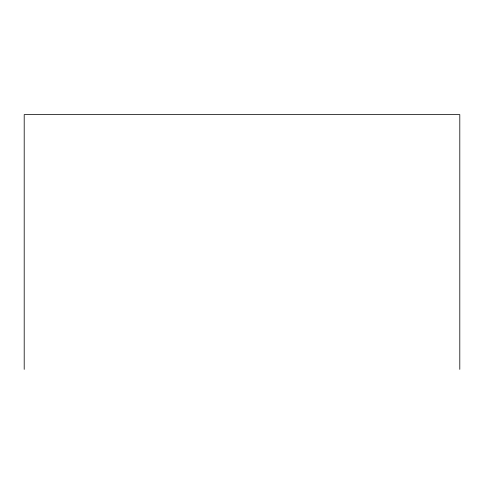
<?xml version="1.0" encoding="UTF-8"?>
<svg xmlns="http://www.w3.org/2000/svg" width="484" height="484" viewBox="0 0 484 484"><rect width="100%" height="100%" fill="white"/><g stroke="black" fill="none" stroke-linecap="round" stroke-linejoin="round"><path stroke-width="0.73" d="M459.8 369.377L459.8 114.623L24.2 114.623L24.2 369.377"/></g></svg>
